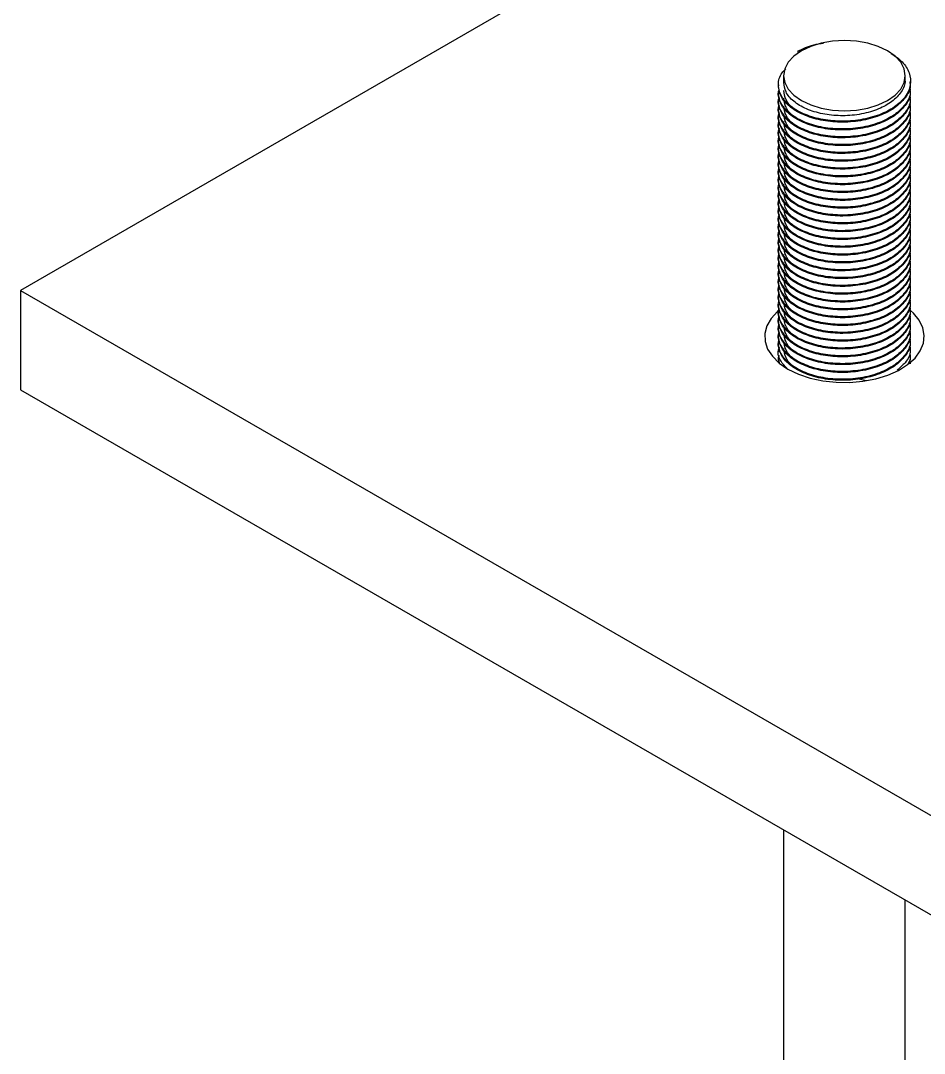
# Model space of a CAD drawing. Header units: millimetres. Extents: x 0 to 594, y 0 to 420.
# Drawn here: x 468.94 to 473.66, y 112.72 to 118.11 of the extents above; entities that cross this region are included whole.
import ezdxf

# ---------------------------------------------------------------- set-up
doc = ezdxf.new("R2010")
doc.units = ezdxf.units.MM

msp = doc.modelspace()

# ---------------------------------------------------------------- linework, layer by layer
at = {"color": 7, "linetype": 'Continuous', "lineweight": 25}
for p, q in [((473.65865, 119.42527), (468.9446, 116.70391)), ((473.01759, 117.95381), (472.99845, 117.9521)), ((472.99845, 117.9521), (472.99845, 117.947)), ((472.99845, 117.947), (473.00119, 117.94359)), ((472.92465, 117.82427), (472.92465, 117.7886)), ((473.55931, 117.809), (473.55931, 117.82427)), ((472.89758, 117.77586), (472.89758, 117.77076)), ((473.58638, 117.79115), (473.58638, 117.79625)), ((472.89758, 117.73504), (472.89758, 117.72993)), ((473.58638, 117.75032), (473.58638, 117.75543)), ((472.89758, 117.69421), (472.89758, 117.68911)), ((473.58638, 117.7095), (473.58638, 117.7146)), ((473.58638, 117.66867), (473.58638, 117.67377)), ((472.89758, 117.65338), (472.89758, 117.64828)), ((472.89758, 117.61256), (472.89758, 117.60745)), ((473.58638, 117.62784), (473.58638, 117.63295)), ((472.89758, 117.57173), (472.89758, 117.56663)), ((473.58638, 117.58702), (473.58638, 117.59212)), ((472.89758, 117.5309), (472.89758, 117.5258)), ((473.58638, 117.54619), (473.58638, 117.55129)), ((473.58638, 117.50536), (473.58638, 117.51046)), ((472.89758, 117.49007), (472.89758, 117.48497)), ((472.89758, 117.44925), (472.89758, 117.44414)), ((473.58638, 117.46453), (473.58638, 117.46964)), ((472.89758, 117.40842), (472.89758, 117.40332)), ((473.58638, 117.42371), (473.58638, 117.42881)), ((472.89758, 117.36759), (472.89758, 117.36249)), ((473.58638, 117.38288), (473.58638, 117.38798)), ((473.58638, 117.34205), (473.58638, 117.34716)), ((472.89758, 117.32677), (472.89758, 117.32166)), ((472.89758, 117.28594), (472.89758, 117.28084)), ((473.58638, 117.30123), (473.58638, 117.30633)), ((472.89758, 117.24511), (472.89758, 117.24001)), ((473.58638, 117.2604), (473.58638, 117.2655)), ((472.89758, 117.20429), (472.89758, 117.19918)), ((473.58638, 117.21957), (473.58638, 117.22468)), ((473.58638, 117.17874), (473.58638, 117.18385)), ((472.89758, 117.16346), (472.89758, 117.15836)), ((473.58638, 117.13792), (473.58638, 117.14302)), ((472.89758, 117.12263), (472.89758, 117.11753)), ((472.89758, 117.0818), (472.89758, 117.0767)), ((473.58638, 117.09709), (473.58638, 117.10219)), ((472.89758, 117.04098), (472.89758, 117.03587)), ((473.58638, 117.05626), (473.58638, 117.06137)), ((473.58638, 117.01544), (473.58638, 117.02054)), ((472.89758, 117.00015), (472.89758, 116.99505)), ((473.58638, 116.97461), (473.58638, 116.97971)), ((472.89758, 116.95932), (472.89758, 116.95422)), ((472.89758, 116.9185), (472.89758, 116.91339)), ((473.58638, 116.93378), (473.58638, 116.93889)), ((472.89758, 116.87767), (472.89758, 116.87257)), ((473.58638, 116.89296), (473.58638, 116.89806)), ((473.58638, 116.85213), (473.58638, 116.85723)), ((472.89758, 116.83684), (472.89758, 116.83174)), ((473.58638, 116.8113), (473.58638, 116.8164)), ((472.89758, 116.79602), (472.89758, 116.79091)), ((472.89758, 116.75519), (472.89758, 116.75008)), ((473.58638, 116.77047), (473.58638, 116.77558)), ((468.9446, 116.70391), (485.44376, 107.17915)), ((468.9446, 116.70391), (468.9446, 116.18568)), ((472.89758, 116.71436), (472.89758, 116.70926)), ((473.58638, 116.72965), (473.58638, 116.73475)), ((473.58638, 116.68882), (473.58638, 116.69392)), ((472.89758, 116.67353), (472.89758, 116.66843)), ((473.58638, 116.64799), (473.58638, 116.6531)), ((472.89758, 116.63271), (472.89758, 116.6276)), ((472.89758, 116.59188), (472.89758, 116.58678)), ((473.58638, 116.60717), (473.58638, 116.61227)), ((472.89758, 116.55105), (472.89758, 116.54595)), ((473.58638, 116.56634), (473.58638, 116.57144)), ((473.58638, 116.52551), (473.58638, 116.53062)), ((472.89758, 116.51023), (472.89758, 116.50512)), ((473.58638, 116.48469), (473.58638, 116.48979)), ((472.89758, 116.4694), (472.89758, 116.4643)), ((472.89758, 116.42857), (472.89758, 116.42347)), ((473.58638, 116.44386), (473.58638, 116.44896)), ((472.89758, 116.38774), (472.89758, 116.38264)), ((473.58638, 116.40303), (473.58638, 116.40813)), ((472.89758, 116.34692), (472.89758, 116.34181)), ((472.90249, 116.32508), (472.89855, 116.34186)), ((473.58638, 116.3622), (473.58638, 116.36731)), ((473.58638, 116.32138), (473.58638, 116.32648)), ((473.31664, 116.24168), (473.35631, 116.23415)), ((468.9446, 116.18568), (485.44376, 106.66092)), ((472.92465, 113.88805), (472.92465, 96.86639)), ((473.55931, 96.86639), (473.55931, 113.52166))]:
    msp.add_line(p, q, dxfattribs=at)
at = {"color": 7, "linetype": 'Continuous', "lineweight": 25, "flags": 128}
for points in [[(473.01759, 117.69474), (473.06568, 117.67196), (473.12054, 117.65503), (473.18007, 117.6446), (473.24198, 117.64108), (473.30389, 117.6446), (473.36342, 117.65503), (473.41828, 117.67196), (473.46637, 117.69474), (473.50583, 117.7225), (473.53516, 117.75417), (473.55321, 117.78854), (473.55931, 117.82427), (473.55321, 117.86001), (473.53516, 117.89438), (473.50583, 117.92605), (473.46637, 117.95381), (473.41828, 117.97659), (473.36342, 117.99352), (473.30389, 118.00395), (473.24198, 118.00747), (473.18007, 118.00395), (473.12054, 117.99352), (473.06568, 117.97659), (473.01759, 117.95381)], [(473.01759, 117.95381), (472.97813, 117.92605), (472.9488, 117.89438), (472.93074, 117.86001), (472.92465, 117.82427), (472.93074, 117.78854), (472.9488, 117.75417), (472.97813, 117.7225), (473.01759, 117.69474)], [(472.90062, 116.6013), (472.89189, 116.59381), (472.85874, 116.55778), (472.83662, 116.51903), (472.82616, 116.47868), (472.82766, 116.43789), (472.84108, 116.39784), (472.86603, 116.35967), (472.9018, 116.32448), (472.94735, 116.29329)], [(472.94735, 116.29329), (473.00138, 116.26699), (473.06233, 116.24634), (473.12845, 116.23194), (473.19784, 116.22419), (473.26849, 116.22332), (473.33839, 116.22936), (473.40551, 116.24214), (473.46792, 116.26127), (473.52384, 116.28622), (473.57164, 116.31627), (473.60997, 116.35055), (473.6377, 116.38807), (473.65405, 116.42776), (473.65855, 116.46848), (473.65106, 116.50905), (473.63181, 116.5483), (473.60134, 116.58511), (473.58705, 116.59819)]]:
    msp.add_lwpolyline(points, dxfattribs=at)
at = {"color": 7, "linetype": 'Continuous', "lineweight": 25}
for points, knots in [([(472.99845, 117.9521), (473.02472, 117.9651), (473.06472, 117.98489), (473.1159, 117.99217), (473.13346, 117.99466)], [0, 0, 0, 0, 0.6568608, 1, 1, 1, 1]), ([(473.4863, 117.93959), (473.50656, 117.92585), (473.54982, 117.89652), (473.58367, 117.83928), (473.59037, 117.77608), (473.56348, 117.71374), (473.50668, 117.65959), (473.42567, 117.61785), (473.32698, 117.59158), (473.22031, 117.58396), (473.1163, 117.5953), (473.02347, 117.62384), (472.95096, 117.66743), (472.90582, 117.7215), (472.89332, 117.78022), (472.90411, 117.82857), (472.92933, 117.85268), (472.93651, 117.85955)], [0, 0, 0, 0, 0.0604552, 0.1290775, 0.1988967, 0.2705206, 0.3405605, 0.4090287, 0.48031, 0.5514084, 0.6197027, 0.6900675, 0.7616593, 0.8310981, 0.9000389, 0.9715353, 1, 1, 1, 1]), ([(473.58295, 117.79104), (473.58392, 117.7846), (473.58809, 117.75682), (473.56205, 117.70862), (473.50705, 117.65449), (473.42557, 117.61275), (473.32701, 117.58647), (473.2203, 117.57885), (473.11632, 117.5902), (473.02337, 117.61873), (472.95134, 117.66235), (472.90547, 117.71512), (472.9008, 117.75272), (472.89855, 117.77081)], [0, 0, 0, 0, 0.0301054, 0.129836, 0.2273609, 0.3226975, 0.421951, 0.5209499, 0.6160442, 0.7140216, 0.8137076, 0.9103956, 1, 1, 1, 1]), ([(473.55616, 117.8089), (473.55705, 117.80295), (473.5609, 117.77729), (473.5369, 117.73275), (473.48622, 117.68272), (473.41114, 117.64411), (473.32033, 117.61974), (473.222, 117.61255), (473.1262, 117.62286), (473.04054, 117.649), (472.97418, 117.68902), (472.93192, 117.7375), (472.92761, 117.77205), (472.92553, 117.78867)], [0, 0, 0, 0, 0.03009064, 0.12982179, 0.22734678, 0.32268303, 0.42193699, 0.52093626, 0.61603018, 0.71400773, 0.81369421, 0.91038214, 1, 1, 1, 1]), ([(473.58295, 117.75529), (473.58392, 117.74886), (473.58809, 117.72109), (473.56205, 117.67289), (473.50705, 117.61877), (473.42557, 117.57702), (473.32701, 117.55075), (473.22031, 117.54313), (473.11626, 117.55447), (473.02361, 117.583), (472.95044, 117.62666), (472.90769, 117.68044), (472.8917, 117.72511), (472.90062, 117.749), (472.90249, 117.75402)], [0, 0, 0, 0, 0.0291409, 0.1257849, 0.2202915, 0.3126775, 0.4088593, 0.5047942, 0.5969454, 0.6918905, 0.7884913, 0.8821869, 0.9752105, 1, 1, 1, 1]), ([(473.58295, 117.75021), (473.58392, 117.74377), (473.58809, 117.716), (473.56205, 117.66779), (473.50705, 117.61366), (473.42557, 117.57192), (473.32701, 117.54565), (473.2203, 117.53802), (473.11632, 117.54937), (473.02337, 117.57791), (472.95134, 117.62152), (472.90547, 117.6743), (472.9008, 117.7119), (472.89855, 117.72998)], [0, 0, 0, 0, 0.0301054, 0.129836, 0.2273609, 0.3226975, 0.421951, 0.5209499, 0.6160442, 0.7140216, 0.8137076, 0.9103956, 1, 1, 1, 1]), ([(472.97613, 117.65186), (472.96084, 117.66708), (472.9309, 117.69687), (472.9273, 117.7311), (472.92553, 117.74784)], [0, 0, 0, 0, 0.5107678, 1, 1, 1, 1]), ([(473.58295, 117.71446), (473.58392, 117.70803), (473.58809, 117.68026), (473.56205, 117.63206), (473.50705, 117.57794), (473.42557, 117.5362), (473.32701, 117.50992), (473.22031, 117.5023), (473.11626, 117.51365), (473.02361, 117.54217), (472.95044, 117.58584), (472.90769, 117.63962), (472.8917, 117.68428), (472.90062, 117.70817), (472.90249, 117.7132)], [0, 0, 0, 0, 0.0291409, 0.1257849, 0.2202915, 0.3126775, 0.4088593, 0.5047942, 0.5969454, 0.6918905, 0.7884913, 0.8821869, 0.9752105, 1, 1, 1, 1]), ([(473.58295, 117.67364), (473.58392, 117.6672), (473.58809, 117.63944), (473.56205, 117.59124), (473.50705, 117.53711), (473.42557, 117.49537), (473.32701, 117.4691), (473.22031, 117.46147), (473.11626, 117.47282), (473.02361, 117.50135), (472.95044, 117.54501), (472.90769, 117.59879), (472.8917, 117.64345), (472.90062, 117.66734), (472.90249, 117.67237)], [0, 0, 0, 0, 0.0291409, 0.1257849, 0.2202915, 0.3126775, 0.4088593, 0.5047942, 0.5969454, 0.6918905, 0.7884913, 0.8821869, 0.9752105, 1, 1, 1, 1]), ([(473.58295, 117.70938), (473.58392, 117.70294), (473.58809, 117.67517), (473.56205, 117.62696), (473.50705, 117.57284), (473.42557, 117.53109), (473.32701, 117.50482), (473.2203, 117.4972), (473.11632, 117.50854), (473.02337, 117.53708), (472.95134, 117.5807), (472.90547, 117.63347), (472.9008, 117.67107), (472.89855, 117.68915)], [0, 0, 0, 0, 0.0301054, 0.129836, 0.2273609, 0.3226975, 0.421951, 0.5209499, 0.6160442, 0.7140216, 0.8137076, 0.9103956, 1, 1, 1, 1]), ([(473.58295, 117.66856), (473.58392, 117.66212), (473.58809, 117.63434), (473.56205, 117.58613), (473.50705, 117.53201), (473.42557, 117.49026), (473.32701, 117.46399), (473.2203, 117.45637), (473.11632, 117.46771), (473.02337, 117.49625), (472.95134, 117.53987), (472.90547, 117.59264), (472.9008, 117.63024), (472.89855, 117.64833)], [0, 0, 0, 0, 0.0301054, 0.129836, 0.2273609, 0.3226975, 0.421951, 0.5209499, 0.6160442, 0.7140216, 0.8137076, 0.9103956, 1, 1, 1, 1]), ([(472.97613, 117.61103), (472.96084, 117.62625), (472.9309, 117.65605), (472.9273, 117.69027), (472.92553, 117.70702)], [0, 0, 0, 0, 0.5107678, 1, 1, 1, 1]), ([(472.97613, 117.57021), (472.96084, 117.58543), (472.9309, 117.61522), (472.9273, 117.64945), (472.92553, 117.66619)], [0, 0, 0, 0, 0.5107678, 1, 1, 1, 1]), ([(473.58295, 117.63281), (473.58392, 117.62638), (473.58809, 117.59861), (473.56205, 117.55041), (473.50705, 117.49629), (473.42557, 117.45454), (473.32701, 117.42827), (473.22031, 117.42065), (473.11626, 117.43199), (473.02361, 117.46052), (472.95044, 117.50418), (472.90769, 117.55796), (472.8917, 117.60262), (472.90062, 117.62652), (472.90249, 117.63154)], [0, 0, 0, 0, 0.0291409, 0.1257849, 0.2202915, 0.3126775, 0.4088593, 0.5047942, 0.5969454, 0.6918905, 0.7884913, 0.8821869, 0.9752105, 1, 1, 1, 1]), ([(473.58295, 117.62773), (473.58392, 117.62129), (473.58809, 117.59351), (473.56205, 117.54531), (473.50705, 117.49118), (473.42557, 117.44944), (473.32701, 117.42317), (473.2203, 117.41554), (473.11632, 117.42689), (473.02337, 117.45543), (472.95134, 117.49904), (472.90547, 117.55182), (472.9008, 117.58941), (472.89855, 117.6075)], [0, 0, 0, 0, 0.0301054, 0.129836, 0.2273609, 0.3226975, 0.421951, 0.5209499, 0.6160442, 0.7140216, 0.8137076, 0.9103956, 1, 1, 1, 1]), ([(472.97613, 117.52938), (472.96084, 117.5446), (472.9309, 117.57439), (472.9273, 117.60862), (472.92553, 117.62536)], [0, 0, 0, 0, 0.5107678, 1, 1, 1, 1]), ([(473.58295, 117.59198), (473.58392, 117.58555), (473.58809, 117.55778), (473.56205, 117.50958), (473.50705, 117.45546), (473.42557, 117.41371), (473.32701, 117.38744), (473.22031, 117.37982), (473.11626, 117.39117), (473.02361, 117.41969), (472.95044, 117.46336), (472.90769, 117.51714), (472.8917, 117.5618), (472.90062, 117.58569), (472.90249, 117.59072)], [0, 0, 0, 0, 0.0291409, 0.1257849, 0.2202915, 0.3126775, 0.4088593, 0.5047942, 0.5969454, 0.6918905, 0.7884913, 0.8821869, 0.9752105, 1, 1, 1, 1]), ([(473.58295, 117.5869), (473.58392, 117.58046), (473.58809, 117.55269), (473.56205, 117.50448), (473.50705, 117.45036), (473.42557, 117.40861), (473.32701, 117.38234), (473.2203, 117.37472), (473.11632, 117.38606), (473.02337, 117.4146), (472.95134, 117.45822), (472.90547, 117.51099), (472.9008, 117.54859), (472.89855, 117.56667)], [0, 0, 0, 0, 0.0301054, 0.129836, 0.2273609, 0.3226975, 0.421951, 0.5209499, 0.6160442, 0.7140216, 0.8137076, 0.9103956, 1, 1, 1, 1]), ([(472.97613, 117.48855), (472.96084, 117.50377), (472.9309, 117.53357), (472.9273, 117.56779), (472.92553, 117.58454)], [0, 0, 0, 0, 0.5107678, 1, 1, 1, 1]), ([(473.58295, 117.55116), (473.58392, 117.54472), (473.58809, 117.51696), (473.56205, 117.46876), (473.50705, 117.41463), (473.42557, 117.37289), (473.32701, 117.34662), (473.22031, 117.33899), (473.11626, 117.35034), (473.02361, 117.37886), (472.95044, 117.42253), (472.90769, 117.47631), (472.8917, 117.52097), (472.90062, 117.54486), (472.90249, 117.54989)], [0, 0, 0, 0, 0.0291409, 0.1257849, 0.2202915, 0.3126775, 0.4088593, 0.5047942, 0.5969454, 0.6918905, 0.7884913, 0.8821869, 0.9752105, 1, 1, 1, 1]), ([(473.58295, 117.51033), (473.58392, 117.5039), (473.58809, 117.47613), (473.56205, 117.42793), (473.50705, 117.37381), (473.42557, 117.33206), (473.32701, 117.30579), (473.22031, 117.29816), (473.11626, 117.30951), (473.02361, 117.33804), (472.95044, 117.3817), (472.90769, 117.43548), (472.8917, 117.48014), (472.90062, 117.50403), (472.90249, 117.50906)], [0, 0, 0, 0, 0.0291409, 0.1257849, 0.2202915, 0.3126775, 0.4088593, 0.5047942, 0.5969454, 0.6918905, 0.7884913, 0.8821869, 0.9752105, 1, 1, 1, 1]), ([(473.58295, 117.54607), (473.58392, 117.53963), (473.58809, 117.51186), (473.56205, 117.46365), (473.50705, 117.40953), (473.42557, 117.36778), (473.32701, 117.34151), (473.2203, 117.33389), (473.11632, 117.34523), (473.02337, 117.37377), (472.95134, 117.41739), (472.90547, 117.47016), (472.9008, 117.50776), (472.89855, 117.52584)], [0, 0, 0, 0, 0.0301054, 0.129836, 0.2273609, 0.3226975, 0.421951, 0.5209499, 0.6160442, 0.7140216, 0.8137076, 0.9103956, 1, 1, 1, 1]), ([(473.58295, 117.50525), (473.58392, 117.49881), (473.58809, 117.47103), (473.56205, 117.42283), (473.50705, 117.3687), (473.42557, 117.32696), (473.32701, 117.30069), (473.2203, 117.29306), (473.11632, 117.30441), (473.02337, 117.33294), (472.95134, 117.37656), (472.90547, 117.42933), (472.9008, 117.46693), (472.89855, 117.48502)], [0, 0, 0, 0, 0.0301054, 0.129836, 0.2273609, 0.3226975, 0.421951, 0.5209499, 0.6160442, 0.7140216, 0.8137076, 0.9103956, 1, 1, 1, 1]), ([(472.97613, 117.44773), (472.96084, 117.46294), (472.9309, 117.49274), (472.9273, 117.52696), (472.92553, 117.54371)], [0, 0, 0, 0, 0.5107678, 1, 1, 1, 1]), ([(472.97613, 117.4069), (472.96084, 117.42212), (472.9309, 117.45191), (472.9273, 117.48614), (472.92553, 117.50288)], [0, 0, 0, 0, 0.5107678, 1, 1, 1, 1]), ([(473.58295, 117.4695), (473.58392, 117.46307), (473.58809, 117.4353), (473.56205, 117.3871), (473.50705, 117.33298), (473.42557, 117.29123), (473.32701, 117.26496), (473.22031, 117.25734), (473.11626, 117.26868), (473.02361, 117.29721), (472.95044, 117.34088), (472.90769, 117.39465), (472.8917, 117.43932), (472.90062, 117.46321), (472.90249, 117.46823)], [0, 0, 0, 0, 0.0291409, 0.1257849, 0.2202915, 0.3126775, 0.4088593, 0.5047942, 0.5969454, 0.6918905, 0.7884913, 0.8821869, 0.9752105, 1, 1, 1, 1]), ([(473.58295, 117.46442), (473.58392, 117.45798), (473.58809, 117.43021), (473.56205, 117.382), (473.50705, 117.32788), (473.42557, 117.28613), (473.32701, 117.25986), (473.2203, 117.25223), (473.11632, 117.26358), (473.02337, 117.29212), (472.95134, 117.33573), (472.90547, 117.38851), (472.9008, 117.42611), (472.89855, 117.44419)], [0, 0, 0, 0, 0.0301054, 0.129836, 0.2273609, 0.3226975, 0.421951, 0.5209499, 0.6160442, 0.7140216, 0.8137076, 0.9103956, 1, 1, 1, 1]), ([(472.97613, 117.36607), (472.96084, 117.38129), (472.9309, 117.41108), (472.9273, 117.44531), (472.92553, 117.46205)], [0, 0, 0, 0, 0.5107678, 1, 1, 1, 1]), ([(473.58295, 117.42867), (473.58392, 117.42224), (473.58809, 117.39447), (473.56205, 117.34628), (473.50705, 117.29215), (473.42557, 117.25041), (473.32701, 117.22413), (473.22031, 117.21651), (473.11626, 117.22786), (473.02361, 117.25638), (472.95044, 117.30005), (472.90769, 117.35383), (472.8917, 117.39849), (472.90062, 117.42238), (472.90249, 117.42741)], [0, 0, 0, 0, 0.0291409, 0.1257849, 0.2202915, 0.3126775, 0.4088593, 0.5047942, 0.5969454, 0.6918905, 0.7884913, 0.8821869, 0.9752105, 1, 1, 1, 1]), ([(473.58295, 117.42359), (473.58392, 117.41715), (473.58809, 117.38938), (473.56205, 117.34117), (473.50705, 117.28705), (473.42557, 117.2453), (473.32701, 117.21903), (473.2203, 117.21141), (473.11632, 117.22275), (473.02337, 117.25129), (472.95134, 117.29491), (472.90547, 117.34768), (472.9008, 117.38528), (472.89855, 117.40336)], [0, 0, 0, 0, 0.0301054, 0.129836, 0.2273609, 0.3226975, 0.421951, 0.5209499, 0.6160442, 0.7140216, 0.8137076, 0.9103956, 1, 1, 1, 1]), ([(472.97613, 117.32525), (472.96084, 117.34046), (472.9309, 117.37026), (472.9273, 117.40448), (472.92553, 117.42123)], [0, 0, 0, 0, 0.5107678, 1, 1, 1, 1]), ([(473.58295, 117.38785), (473.58392, 117.38141), (473.58809, 117.35365), (473.56205, 117.30545), (473.50705, 117.25132), (473.42557, 117.20958), (473.32701, 117.18331), (473.22031, 117.17568), (473.11626, 117.18703), (473.02361, 117.21556), (472.95044, 117.25922), (472.90769, 117.313), (472.8917, 117.35766), (472.90062, 117.38155), (472.90249, 117.38658)], [0, 0, 0, 0, 0.0291409, 0.1257849, 0.2202915, 0.3126775, 0.4088593, 0.5047942, 0.5969454, 0.6918905, 0.7884913, 0.8821869, 0.9752105, 1, 1, 1, 1]), ([(473.58295, 117.34702), (473.58392, 117.34059), (473.58809, 117.31282), (473.56205, 117.26462), (473.50705, 117.2105), (473.42557, 117.16875), (473.32701, 117.14248), (473.22031, 117.13486), (473.11626, 117.1462), (473.02361, 117.17473), (472.95044, 117.21839), (472.90769, 117.27217), (472.8917, 117.31684), (472.90062, 117.34073), (472.90249, 117.34575)], [0, 0, 0, 0, 0.0291409, 0.1257849, 0.2202915, 0.3126775, 0.4088593, 0.5047942, 0.5969454, 0.6918905, 0.7884913, 0.8821869, 0.9752105, 1, 1, 1, 1]), ([(473.58295, 117.38277), (473.58392, 117.37633), (473.58809, 117.34855), (473.56205, 117.30034), (473.50705, 117.24622), (473.42557, 117.20448), (473.32701, 117.1782), (473.2203, 117.17058), (473.11632, 117.18192), (473.02337, 117.21046), (472.95134, 117.25408), (472.90547, 117.30685), (472.9008, 117.34445), (472.89855, 117.36254)], [0, 0, 0, 0, 0.0301054, 0.129836, 0.2273609, 0.3226975, 0.421951, 0.5209499, 0.6160442, 0.7140216, 0.8137076, 0.9103956, 1, 1, 1, 1]), ([(473.58295, 117.34194), (473.58392, 117.3355), (473.58809, 117.30772), (473.56205, 117.25952), (473.50705, 117.20539), (473.42557, 117.16365), (473.32701, 117.13738), (473.2203, 117.12975), (473.11632, 117.1411), (473.02337, 117.16964), (472.95134, 117.21325), (472.90547, 117.26603), (472.9008, 117.30362), (472.89855, 117.32171)], [0, 0, 0, 0, 0.0301054, 0.129836, 0.2273609, 0.3226975, 0.421951, 0.5209499, 0.6160442, 0.7140216, 0.8137076, 0.9103956, 1, 1, 1, 1]), ([(472.97613, 117.28442), (472.96084, 117.29964), (472.9309, 117.32943), (472.9273, 117.36366), (472.92553, 117.3804)], [0, 0, 0, 0, 0.5107678, 1, 1, 1, 1]), ([(472.97613, 117.24359), (472.96084, 117.25881), (472.9309, 117.2886), (472.9273, 117.32283), (472.92553, 117.33957)], [0, 0, 0, 0, 0.5107678, 1, 1, 1, 1]), ([(473.58295, 117.30619), (473.58392, 117.29976), (473.58809, 117.27199), (473.56205, 117.22379), (473.50705, 117.16967), (473.42557, 117.12792), (473.32701, 117.10165), (473.22031, 117.09403), (473.11626, 117.10538), (473.02361, 117.1339), (472.95044, 117.17757), (472.90769, 117.23135), (472.8917, 117.27601), (472.90062, 117.2999), (472.90249, 117.30493)], [0, 0, 0, 0, 0.0291409, 0.1257849, 0.2202915, 0.3126775, 0.4088593, 0.5047942, 0.5969454, 0.6918905, 0.7884913, 0.8821869, 0.9752105, 1, 1, 1, 1]), ([(473.58295, 117.30111), (473.58392, 117.29467), (473.58809, 117.2669), (473.56205, 117.21869), (473.50705, 117.16457), (473.42557, 117.12282), (473.32701, 117.09655), (473.2203, 117.08893), (473.11632, 117.10027), (473.02337, 117.12881), (472.95134, 117.17243), (472.90547, 117.2252), (472.9008, 117.2628), (472.89855, 117.28088)], [0, 0, 0, 0, 0.0301054, 0.129836, 0.2273609, 0.3226975, 0.421951, 0.5209499, 0.6160442, 0.7140216, 0.8137076, 0.9103956, 1, 1, 1, 1]), ([(472.97613, 117.20276), (472.96084, 117.21798), (472.9309, 117.24778), (472.9273, 117.282), (472.92553, 117.29875)], [0, 0, 0, 0, 0.5107678, 1, 1, 1, 1]), ([(473.58295, 117.26537), (473.58392, 117.25893), (473.58809, 117.23117), (473.56205, 117.18297), (473.50705, 117.12884), (473.42557, 117.0871), (473.32701, 117.06083), (473.22031, 117.0532), (473.11626, 117.06455), (473.02361, 117.09308), (472.95044, 117.13674), (472.90769, 117.19052), (472.8917, 117.23518), (472.90062, 117.25907), (472.90249, 117.2641)], [0, 0, 0, 0, 0.0291409, 0.1257849, 0.2202915, 0.3126775, 0.4088593, 0.5047942, 0.5969454, 0.6918905, 0.7884913, 0.8821869, 0.9752105, 1, 1, 1, 1]), ([(473.58295, 117.26028), (473.58392, 117.25384), (473.58809, 117.22607), (473.56205, 117.17786), (473.50705, 117.12374), (473.42557, 117.08199), (473.32701, 117.05572), (473.2203, 117.0481), (473.11632, 117.05944), (473.02337, 117.08798), (472.95134, 117.1316), (472.90547, 117.18437), (472.9008, 117.22197), (472.89855, 117.24006)], [0, 0, 0, 0, 0.0301054, 0.129836, 0.2273609, 0.3226975, 0.421951, 0.5209499, 0.6160442, 0.7140216, 0.8137076, 0.9103956, 1, 1, 1, 1]), ([(472.97613, 117.16194), (472.96084, 117.17716), (472.9309, 117.20695), (472.9273, 117.24118), (472.92553, 117.25792)], [0, 0, 0, 0, 0.5107678, 1, 1, 1, 1]), ([(473.58295, 117.22454), (473.58392, 117.21811), (473.58809, 117.19034), (473.56205, 117.14214), (473.50705, 117.08802), (473.42557, 117.04627), (473.32701, 117.02), (473.22031, 117.01238), (473.11626, 117.02372), (473.02361, 117.05225), (472.95044, 117.09591), (472.90769, 117.14969), (472.8917, 117.19435), (472.90062, 117.21825), (472.90249, 117.22327)], [0, 0, 0, 0, 0.0291409, 0.1257849, 0.2202915, 0.3126775, 0.4088593, 0.5047942, 0.5969454, 0.6918905, 0.7884913, 0.8821869, 0.9752105, 1, 1, 1, 1]), ([(473.58295, 117.18371), (473.58392, 117.17728), (473.58809, 117.14951), (473.56205, 117.10131), (473.50705, 117.04719), (473.42557, 117.00544), (473.32701, 116.97917), (473.22031, 116.97155), (473.11626, 116.9829), (473.02361, 117.01142), (472.95044, 117.05509), (472.90769, 117.10887), (472.8917, 117.15353), (472.90062, 117.17742), (472.90249, 117.18245)], [0, 0, 0, 0, 0.0291409, 0.1257849, 0.2202915, 0.3126775, 0.4088593, 0.5047942, 0.5969454, 0.6918905, 0.7884913, 0.8821869, 0.9752105, 1, 1, 1, 1]), ([(473.58295, 117.21946), (473.58392, 117.21302), (473.58809, 117.18524), (473.56205, 117.13704), (473.50705, 117.08291), (473.42557, 117.04117), (473.32701, 117.0149), (473.2203, 117.00727), (473.11632, 117.01862), (473.02337, 117.04716), (472.95134, 117.09077), (472.90547, 117.14355), (472.9008, 117.18114), (472.89855, 117.19923)], [0, 0, 0, 0, 0.0301054, 0.129836, 0.2273609, 0.3226975, 0.421951, 0.5209499, 0.6160442, 0.7140216, 0.8137076, 0.9103956, 1, 1, 1, 1]), ([(473.58295, 117.17863), (473.58392, 117.17219), (473.58809, 117.14442), (473.56205, 117.09621), (473.50705, 117.04209), (473.42557, 117.00034), (473.32701, 116.97407), (473.2203, 116.96645), (473.11632, 116.97779), (473.02337, 117.00633), (472.95134, 117.04995), (472.90547, 117.10272), (472.9008, 117.14032), (472.89855, 117.1584)], [0, 0, 0, 0, 0.0301054, 0.129836, 0.2273609, 0.3226975, 0.421951, 0.5209499, 0.6160442, 0.7140216, 0.8137076, 0.9103956, 1, 1, 1, 1]), ([(472.97613, 117.12111), (472.96084, 117.13633), (472.9309, 117.16612), (472.9273, 117.20035), (472.92553, 117.21709)], [0, 0, 0, 0, 0.5107678, 1, 1, 1, 1]), ([(473.58295, 117.14289), (473.58392, 117.13645), (473.58809, 117.10869), (473.56205, 117.06049), (473.50705, 117.00636), (473.42557, 116.96462), (473.32701, 116.93835), (473.22031, 116.93072), (473.11626, 116.94207), (473.02361, 116.97059), (472.95044, 117.01426), (472.90769, 117.06804), (472.8917, 117.1127), (472.90062, 117.13659), (472.90249, 117.14162)], [0, 0, 0, 0, 0.0291409, 0.1257849, 0.2202915, 0.3126775, 0.4088593, 0.5047942, 0.5969454, 0.6918905, 0.7884913, 0.8821869, 0.9752105, 1, 1, 1, 1]), ([(473.58295, 117.1378), (473.58392, 117.13136), (473.58809, 117.10359), (473.56205, 117.05538), (473.50705, 117.00126), (473.42557, 116.95951), (473.32701, 116.93324), (473.2203, 116.92562), (473.11632, 116.93696), (473.02337, 116.9655), (472.95134, 117.00912), (472.90547, 117.06189), (472.9008, 117.09949), (472.89855, 117.11757)], [0, 0, 0, 0, 0.0301054, 0.129836, 0.2273609, 0.3226975, 0.421951, 0.5209499, 0.6160442, 0.7140216, 0.8137076, 0.9103956, 1, 1, 1, 1]), ([(472.97613, 117.08028), (472.96084, 117.0955), (472.9309, 117.1253), (472.9273, 117.15952), (472.92553, 117.17627)], [0, 0, 0, 0, 0.5107678, 1, 1, 1, 1]), ([(472.97613, 117.03946), (472.96084, 117.05467), (472.9309, 117.08447), (472.9273, 117.11869), (472.92553, 117.13544)], [0, 0, 0, 0, 0.5107678, 1, 1, 1, 1]), ([(473.58295, 117.10206), (473.58392, 117.09563), (473.58809, 117.06786), (473.56205, 117.01966), (473.50705, 116.96554), (473.42557, 116.92379), (473.32701, 116.89752), (473.22031, 116.88989), (473.11626, 116.90124), (473.02361, 116.92977), (472.95044, 116.97343), (472.90769, 117.02721), (472.8917, 117.07187), (472.90062, 117.09576), (472.90249, 117.10079)], [0, 0, 0, 0, 0.0291409, 0.1257849, 0.2202915, 0.3126775, 0.4088593, 0.5047942, 0.5969454, 0.6918905, 0.7884913, 0.8821869, 0.9752105, 1, 1, 1, 1]), ([(473.58295, 117.09698), (473.58392, 117.09054), (473.58809, 117.06276), (473.56205, 117.01456), (473.50705, 116.96043), (473.42557, 116.91869), (473.32701, 116.89241), (473.2203, 116.88479), (473.11632, 116.89614), (473.02337, 116.92467), (472.95134, 116.96829), (472.90547, 117.02106), (472.9008, 117.05866), (472.89855, 117.07675)], [0, 0, 0, 0, 0.0301054, 0.129836, 0.2273609, 0.3226975, 0.421951, 0.5209499, 0.6160442, 0.7140216, 0.8137076, 0.9103956, 1, 1, 1, 1]), ([(472.97613, 116.99863), (472.96084, 117.01385), (472.9309, 117.04364), (472.9273, 117.07787), (472.92553, 117.09461)], [0, 0, 0, 0, 0.5107678, 1, 1, 1, 1]), ([(473.58295, 117.06123), (473.58392, 117.0548), (473.58809, 117.02703), (473.56205, 116.97883), (473.50705, 116.92471), (473.42557, 116.88296), (473.32701, 116.85669), (473.22031, 116.84907), (473.11626, 116.86041), (473.02361, 116.88894), (472.95044, 116.93261), (472.90769, 116.98638), (472.8917, 117.03105), (472.90062, 117.05494), (472.90249, 117.05996)], [0, 0, 0, 0, 0.0291409, 0.1257849, 0.2202915, 0.3126775, 0.4088593, 0.5047942, 0.5969454, 0.6918905, 0.7884913, 0.8821869, 0.9752105, 1, 1, 1, 1]), ([(473.58295, 117.0204), (473.58392, 117.01397), (473.58809, 116.9862), (473.56205, 116.938), (473.50705, 116.88388), (473.42557, 116.84214), (473.32701, 116.81586), (473.22031, 116.80824), (473.11626, 116.81959), (473.02361, 116.84811), (472.95044, 116.89178), (472.90769, 116.94556), (472.8917, 116.99022), (472.90062, 117.01411), (472.90249, 117.01914)], [0, 0, 0, 0, 0.0291409, 0.1257849, 0.2202915, 0.3126775, 0.4088593, 0.5047942, 0.5969454, 0.6918905, 0.7884913, 0.8821869, 0.9752105, 1, 1, 1, 1]), ([(473.58295, 117.05615), (473.58392, 117.04971), (473.58809, 117.02194), (473.56205, 116.97373), (473.50705, 116.9196), (473.42557, 116.87786), (473.32701, 116.85159), (473.2203, 116.84396), (473.11632, 116.85531), (473.02337, 116.88385), (472.95134, 116.92746), (472.90547, 116.98024), (472.9008, 117.01784), (472.89855, 117.03592)], [0, 0, 0, 0, 0.0301054, 0.129836, 0.2273609, 0.3226975, 0.421951, 0.5209499, 0.6160442, 0.7140216, 0.8137076, 0.9103956, 1, 1, 1, 1]), ([(472.97613, 116.9578), (472.96084, 116.97302), (472.9309, 117.00281), (472.9273, 117.03704), (472.92553, 117.05378)], [0, 0, 0, 0, 0.5107678, 1, 1, 1, 1]), ([(473.58295, 116.97958), (473.58392, 116.97314), (473.58809, 116.94538), (473.56205, 116.89718), (473.50705, 116.84305), (473.42557, 116.80131), (473.32701, 116.77504), (473.22031, 116.76741), (473.11626, 116.77876), (473.02361, 116.80729), (472.95044, 116.85095), (472.90769, 116.90473), (472.8917, 116.94939), (472.90062, 116.97328), (472.90249, 116.97831)], [0, 0, 0, 0, 0.0291409, 0.1257849, 0.2202915, 0.3126775, 0.4088593, 0.5047942, 0.5969454, 0.6918905, 0.7884913, 0.8821869, 0.9752105, 1, 1, 1, 1]), ([(473.58295, 117.01532), (473.58392, 117.00888), (473.58809, 116.98111), (473.56205, 116.9329), (473.50705, 116.87878), (473.42557, 116.83703), (473.32701, 116.81076), (473.2203, 116.80314), (473.11632, 116.81448), (473.02337, 116.84302), (472.95134, 116.88664), (472.90547, 116.93941), (472.9008, 116.97701), (472.89855, 116.99509)], [0, 0, 0, 0, 0.0301054, 0.129836, 0.2273609, 0.3226975, 0.421951, 0.5209499, 0.6160442, 0.7140216, 0.8137076, 0.9103956, 1, 1, 1, 1]), ([(473.58295, 116.9745), (473.58392, 116.96806), (473.58809, 116.94028), (473.56205, 116.89207), (473.50705, 116.83795), (473.42557, 116.79621), (473.32701, 116.76993), (473.2203, 116.76231), (473.11632, 116.77365), (473.02337, 116.80219), (472.95134, 116.84581), (472.90547, 116.89858), (472.9008, 116.93618), (472.89855, 116.95427)], [0, 0, 0, 0, 0.0301054, 0.129836, 0.2273609, 0.3226975, 0.421951, 0.5209499, 0.6160442, 0.7140216, 0.8137076, 0.9103956, 1, 1, 1, 1]), ([(472.97613, 116.91697), (472.96084, 116.93219), (472.9309, 116.96199), (472.9273, 116.99621), (472.92553, 117.01296)], [0, 0, 0, 0, 0.51076779, 1, 1, 1, 1]), ([(472.97613, 116.87615), (472.96084, 116.89137), (472.9309, 116.92116), (472.9273, 116.95539), (472.92553, 116.97213)], [0, 0, 0, 0, 0.5107678, 1, 1, 1, 1]), ([(473.58295, 116.93875), (473.58392, 116.93232), (473.58809, 116.90455), (473.56205, 116.85635), (473.50705, 116.80223), (473.42557, 116.76048), (473.32701, 116.73421), (473.22031, 116.72659), (473.11626, 116.73793), (473.02361, 116.76646), (472.95044, 116.81012), (472.90769, 116.8639), (472.8917, 116.90857), (472.90062, 116.93246), (472.90249, 116.93748)], [0, 0, 0, 0, 0.0291409, 0.1257849, 0.2202915, 0.3126775, 0.4088593, 0.5047942, 0.5969454, 0.6918905, 0.7884913, 0.8821869, 0.9752105, 1, 1, 1, 1]), ([(473.58295, 116.93367), (473.58392, 116.92723), (473.58809, 116.89945), (473.56205, 116.85125), (473.50705, 116.79712), (473.42557, 116.75538), (473.32701, 116.72911), (473.2203, 116.72148), (473.11632, 116.73283), (473.02337, 116.76137), (472.95134, 116.80498), (472.90547, 116.85776), (472.9008, 116.89535), (472.89855, 116.91344)], [0, 0, 0, 0, 0.0301054, 0.129836, 0.2273609, 0.3226975, 0.421951, 0.5209499, 0.6160442, 0.7140216, 0.8137076, 0.9103956, 1, 1, 1, 1]), ([(472.97613, 116.83532), (472.96084, 116.85054), (472.9309, 116.88033), (472.9273, 116.91456), (472.92553, 116.9313)], [0, 0, 0, 0, 0.5107678, 1, 1, 1, 1]), ([(473.58295, 116.89792), (473.58392, 116.89149), (473.58809, 116.86372), (473.56205, 116.81552), (473.50705, 116.7614), (473.42557, 116.71965), (473.32701, 116.69338), (473.22031, 116.68576), (473.11626, 116.69711), (473.02361, 116.72563), (472.95044, 116.7693), (472.90769, 116.82308), (472.8917, 116.86774), (472.90062, 116.89163), (472.90249, 116.89666)], [0, 0, 0, 0, 0.0291409, 0.1257849, 0.2202915, 0.3126775, 0.4088593, 0.5047942, 0.5969454, 0.6918905, 0.7884913, 0.8821869, 0.9752105, 1, 1, 1, 1]), ([(473.58295, 116.8571), (473.58392, 116.85066), (473.58809, 116.8229), (473.56205, 116.7747), (473.50705, 116.72057), (473.42557, 116.67883), (473.32701, 116.65256), (473.22031, 116.64493), (473.11626, 116.65628), (473.02361, 116.68481), (472.95044, 116.72847), (472.90769, 116.78225), (472.8917, 116.82691), (472.90062, 116.8508), (472.90249, 116.85583)], [0, 0, 0, 0, 0.0291409, 0.1257849, 0.2202915, 0.3126775, 0.4088593, 0.5047942, 0.5969454, 0.6918905, 0.7884913, 0.8821869, 0.9752105, 1, 1, 1, 1]), ([(473.58295, 116.89284), (473.58392, 116.8864), (473.58809, 116.85863), (473.56205, 116.81042), (473.50705, 116.7563), (473.42557, 116.71455), (473.32701, 116.68828), (473.2203, 116.68066), (473.11632, 116.692), (473.02337, 116.72054), (472.95134, 116.76416), (472.90547, 116.81693), (472.9008, 116.85453), (472.89855, 116.87261)], [0, 0, 0, 0, 0.0301054, 0.129836, 0.2273609, 0.3226975, 0.421951, 0.5209499, 0.6160442, 0.7140216, 0.8137076, 0.9103956, 1, 1, 1, 1]), ([(472.97613, 116.79449), (472.96084, 116.80971), (472.9309, 116.83951), (472.9273, 116.87373), (472.92553, 116.89048)], [0, 0, 0, 0, 0.5107678, 1, 1, 1, 1]), ([(473.58295, 116.81627), (473.58392, 116.80984), (473.58809, 116.78207), (473.56205, 116.73387), (473.50705, 116.67975), (473.42557, 116.638), (473.32701, 116.61173), (473.22031, 116.6041), (473.11626, 116.61545), (473.02361, 116.64398), (472.95044, 116.68764), (472.90769, 116.74142), (472.8917, 116.78608), (472.90062, 116.80997), (472.90249, 116.815)], [0, 0, 0, 0, 0.0291409, 0.1257849, 0.2202915, 0.3126775, 0.4088593, 0.5047942, 0.5969454, 0.6918905, 0.7884913, 0.8821869, 0.9752105, 1, 1, 1, 1]), ([(473.58295, 116.85201), (473.58392, 116.84557), (473.58809, 116.8178), (473.56205, 116.76959), (473.50705, 116.71547), (473.42557, 116.67372), (473.32701, 116.64745), (473.2203, 116.63983), (473.11632, 116.65117), (473.02337, 116.67971), (472.95134, 116.72333), (472.90547, 116.7761), (472.9008, 116.8137), (472.89855, 116.83178)], [0, 0, 0, 0, 0.0301054, 0.129836, 0.2273609, 0.3226975, 0.421951, 0.5209499, 0.6160442, 0.7140216, 0.8137076, 0.9103956, 1, 1, 1, 1]), ([(473.58295, 116.81119), (473.58392, 116.80475), (473.58809, 116.77697), (473.56205, 116.72877), (473.50705, 116.67464), (473.42557, 116.6329), (473.32701, 116.60663), (473.2203, 116.599), (473.11632, 116.61035), (473.02337, 116.63888), (472.95134, 116.6825), (472.90547, 116.73527), (472.9008, 116.77287), (472.89855, 116.79096)], [0, 0, 0, 0, 0.0301054, 0.129836, 0.2273609, 0.3226975, 0.421951, 0.5209499, 0.6160442, 0.7140216, 0.8137076, 0.9103956, 1, 1, 1, 1]), ([(472.97613, 116.75367), (472.96084, 116.76888), (472.9309, 116.79868), (472.9273, 116.8329), (472.92553, 116.84965)], [0, 0, 0, 0, 0.5107678, 1, 1, 1, 1]), ([(472.97613, 116.71284), (472.96084, 116.72806), (472.9309, 116.75785), (472.9273, 116.79208), (472.92553, 116.80882)], [0, 0, 0, 0, 0.5107678, 1, 1, 1, 1]), ([(473.58295, 116.77544), (473.58392, 116.76901), (473.58809, 116.74124), (473.56205, 116.69304), (473.50705, 116.63892), (473.42557, 116.59717), (473.32701, 116.5709), (473.22031, 116.56328), (473.11626, 116.57462), (473.02361, 116.60315), (472.95044, 116.64682), (472.90769, 116.70059), (472.8917, 116.74526), (472.90062, 116.76915), (472.90249, 116.77417)], [0, 0, 0, 0, 0.0291409, 0.1257849, 0.2202915, 0.3126775, 0.4088593, 0.5047942, 0.5969454, 0.6918905, 0.7884913, 0.8821869, 0.9752105, 1, 1, 1, 1]), ([(473.58295, 116.77036), (473.58392, 116.76392), (473.58809, 116.73615), (473.56205, 116.68794), (473.50705, 116.63382), (473.42557, 116.59207), (473.32701, 116.5658), (473.2203, 116.55818), (473.11632, 116.56952), (473.02337, 116.59806), (472.95134, 116.64167), (472.90547, 116.69445), (472.9008, 116.73205), (472.89855, 116.75013)], [0, 0, 0, 0, 0.0301054, 0.129836, 0.2273609, 0.3226975, 0.421951, 0.5209499, 0.6160442, 0.7140216, 0.8137076, 0.9103956, 1, 1, 1, 1]), ([(472.97613, 116.67201), (472.96084, 116.68723), (472.9309, 116.71702), (472.9273, 116.75125), (472.92553, 116.768)], [0, 0, 0, 0, 0.5107678, 1, 1, 1, 1]), ([(473.58295, 116.73461), (473.58392, 116.72818), (473.58809, 116.70042), (473.56205, 116.65222), (473.50705, 116.59809), (473.42557, 116.55635), (473.32701, 116.53008), (473.22031, 116.52245), (473.11626, 116.5338), (473.02361, 116.56232), (472.95044, 116.60599), (472.90769, 116.65977), (472.8917, 116.70443), (472.90062, 116.72832), (472.90249, 116.73335)], [0, 0, 0, 0, 0.0291409, 0.1257849, 0.2202915, 0.3126775, 0.4088593, 0.5047942, 0.5969454, 0.6918905, 0.7884913, 0.8821869, 0.9752105, 1, 1, 1, 1]), ([(473.58295, 116.69379), (473.58392, 116.68735), (473.58809, 116.65959), (473.56205, 116.61139), (473.50705, 116.55726), (473.42557, 116.51552), (473.32701, 116.48925), (473.22031, 116.48162), (473.11626, 116.49297), (473.02361, 116.5215), (472.95044, 116.56516), (472.90769, 116.61894), (472.8917, 116.6636), (472.90062, 116.68749), (472.90249, 116.69252)], [0, 0, 0, 0, 0.0291409, 0.1257849, 0.2202915, 0.3126775, 0.4088593, 0.5047942, 0.5969454, 0.6918905, 0.7884913, 0.8821869, 0.9752105, 1, 1, 1, 1]), ([(473.58295, 116.72953), (473.58392, 116.72309), (473.58809, 116.69532), (473.56205, 116.64711), (473.50705, 116.59299), (473.42557, 116.55124), (473.32701, 116.52497), (473.2203, 116.51735), (473.11632, 116.52869), (473.02337, 116.55723), (472.95134, 116.60085), (472.90547, 116.65362), (472.9008, 116.69122), (472.89855, 116.7093)], [0, 0, 0, 0, 0.0301054, 0.129836, 0.2273609, 0.3226975, 0.421951, 0.5209499, 0.6160442, 0.7140216, 0.8137076, 0.9103956, 1, 1, 1, 1]), ([(472.97613, 116.63119), (472.96084, 116.6464), (472.9309, 116.6762), (472.9273, 116.71042), (472.92553, 116.72717)], [0, 0, 0, 0, 0.5107678, 1, 1, 1, 1]), ([(473.58295, 116.65296), (473.58392, 116.64653), (473.58809, 116.61876), (473.56205, 116.57056), (473.50705, 116.51644), (473.42557, 116.47469), (473.32701, 116.44842), (473.22031, 116.4408), (473.11626, 116.45214), (473.02361, 116.48067), (472.95044, 116.52433), (472.90769, 116.57811), (472.8917, 116.62278), (472.90062, 116.64667), (472.90249, 116.65169)], [0, 0, 0, 0, 0.0291409, 0.1257849, 0.2202915, 0.3126775, 0.4088593, 0.5047942, 0.5969454, 0.6918905, 0.7884913, 0.8821869, 0.9752105, 1, 1, 1, 1]), ([(473.58295, 116.68871), (473.58392, 116.68227), (473.58809, 116.65449), (473.56205, 116.60629), (473.50705, 116.55216), (473.42557, 116.51042), (473.32701, 116.48414), (473.2203, 116.47652), (473.11632, 116.48786), (473.02337, 116.5164), (472.95134, 116.56002), (472.90547, 116.61279), (472.9008, 116.65039), (472.89855, 116.66848)], [0, 0, 0, 0, 0.0301054, 0.129836, 0.2273609, 0.3226975, 0.421951, 0.5209499, 0.6160442, 0.7140216, 0.8137076, 0.9103956, 1, 1, 1, 1]), ([(473.58295, 116.64788), (473.58392, 116.64144), (473.58809, 116.61367), (473.56205, 116.56546), (473.50705, 116.51133), (473.42557, 116.46959), (473.32701, 116.44332), (473.2203, 116.43569), (473.11632, 116.44704), (473.02337, 116.47558), (472.95134, 116.51919), (472.90547, 116.57197), (472.9008, 116.60957), (472.89855, 116.62765)], [0, 0, 0, 0, 0.0301054, 0.129836, 0.2273609, 0.3226975, 0.421951, 0.5209499, 0.6160442, 0.7140216, 0.8137076, 0.9103956, 1, 1, 1, 1]), ([(472.97613, 116.59036), (472.96084, 116.60558), (472.9309, 116.63537), (472.9273, 116.6696), (472.92553, 116.68634)], [0, 0, 0, 0, 0.5107678, 1, 1, 1, 1]), ([(472.97613, 116.54953), (472.96084, 116.56475), (472.9309, 116.59454), (472.9273, 116.62877), (472.92553, 116.64551)], [0, 0, 0, 0, 0.5107678, 1, 1, 1, 1]), ([(473.58295, 116.61213), (473.58392, 116.6057), (473.58809, 116.57793), (473.56205, 116.52973), (473.50705, 116.47561), (473.42557, 116.43387), (473.32701, 116.40759), (473.22031, 116.39997), (473.11626, 116.41132), (473.02361, 116.43984), (472.95044, 116.48351), (472.90769, 116.53729), (472.8917, 116.58195), (472.90062, 116.60584), (472.90249, 116.61087)], [0, 0, 0, 0, 0.0291409, 0.1257849, 0.2202915, 0.3126775, 0.4088593, 0.5047942, 0.5969454, 0.6918905, 0.7884913, 0.8821869, 0.9752105, 1, 1, 1, 1]), ([(473.58295, 116.60705), (473.58392, 116.60061), (473.58809, 116.57284), (473.56205, 116.52463), (473.50705, 116.47051), (473.42557, 116.42876), (473.32701, 116.40249), (473.2203, 116.39487), (473.11632, 116.40621), (473.02337, 116.43475), (472.95134, 116.47837), (472.90547, 116.53114), (472.9008, 116.56874), (472.89855, 116.58682)], [0, 0, 0, 0, 0.0301054, 0.129836, 0.2273609, 0.3226975, 0.421951, 0.5209499, 0.6160442, 0.7140216, 0.8137076, 0.9103956, 1, 1, 1, 1]), ([(472.97613, 116.5087), (472.96084, 116.52392), (472.9309, 116.55372), (472.9273, 116.58794), (472.92553, 116.60469)], [0, 0, 0, 0, 0.51076779, 1, 1, 1, 1]), ([(473.58295, 116.57131), (473.58392, 116.56487), (473.58809, 116.53711), (473.56205, 116.48891), (473.50705, 116.43478), (473.42557, 116.39304), (473.32701, 116.36677), (473.22031, 116.35914), (473.11626, 116.37049), (473.02361, 116.39902), (472.95044, 116.44268), (472.90769, 116.49646), (472.8917, 116.54112), (472.90062, 116.56501), (472.90249, 116.57004)], [0, 0, 0, 0, 0.0291409, 0.1257849, 0.2202915, 0.3126775, 0.4088593, 0.5047942, 0.5969454, 0.6918905, 0.7884913, 0.8821869, 0.9752105, 1, 1, 1, 1]), ([(473.58295, 116.53048), (473.58392, 116.52405), (473.58809, 116.49628), (473.56205, 116.44808), (473.50705, 116.39396), (473.42557, 116.35221), (473.32701, 116.32594), (473.22031, 116.31832), (473.11626, 116.32966), (473.02361, 116.35819), (472.95044, 116.40185), (472.90769, 116.45563), (472.8917, 116.50029), (472.90062, 116.52419), (472.90249, 116.52921)], [0, 0, 0, 0, 0.0291409, 0.1257849, 0.2202915, 0.3126775, 0.4088593, 0.5047942, 0.5969454, 0.6918905, 0.7884913, 0.8821869, 0.9752105, 1, 1, 1, 1]), ([(473.58295, 116.56622), (473.58392, 116.55978), (473.58809, 116.53201), (473.56205, 116.4838), (473.50705, 116.42968), (473.42557, 116.38793), (473.32701, 116.36166), (473.2203, 116.35404), (473.11632, 116.36538), (473.02337, 116.39392), (472.95134, 116.43754), (472.90547, 116.49031), (472.9008, 116.52791), (472.89855, 116.546)], [0, 0, 0, 0, 0.0301054, 0.129836, 0.2273609, 0.3226975, 0.421951, 0.5209499, 0.6160442, 0.7140216, 0.8137076, 0.9103956, 1, 1, 1, 1]), ([(472.97613, 116.46788), (472.96084, 116.4831), (472.9309, 116.51289), (472.9273, 116.54712), (472.92553, 116.56386)], [0, 0, 0, 0, 0.5107678, 1, 1, 1, 1]), ([(473.58295, 116.48965), (473.58392, 116.48322), (473.58809, 116.45545), (473.56205, 116.40725), (473.50705, 116.35313), (473.42557, 116.31138), (473.32701, 116.28511), (473.22031, 116.27749), (473.11626, 116.28884), (473.02361, 116.31736), (472.95044, 116.36103), (472.90769, 116.41481), (472.8917, 116.45947), (472.90062, 116.48336), (472.90249, 116.48839)], [0, 0, 0, 0, 0.0291409, 0.1257849, 0.2202915, 0.3126775, 0.4088593, 0.5047942, 0.5969454, 0.6918905, 0.7884913, 0.8821869, 0.9752105, 1, 1, 1, 1]), ([(473.58295, 116.5254), (473.58392, 116.51896), (473.58809, 116.49118), (473.56205, 116.44298), (473.50705, 116.38885), (473.42557, 116.34711), (473.32701, 116.32084), (473.2203, 116.31321), (473.11632, 116.32456), (473.02337, 116.3531), (472.95134, 116.39671), (472.90547, 116.44949), (472.9008, 116.48708), (472.89855, 116.50517)], [0, 0, 0, 0, 0.0301054, 0.129836, 0.2273609, 0.3226975, 0.421951, 0.5209499, 0.6160442, 0.7140216, 0.8137076, 0.9103956, 1, 1, 1, 1]), ([(473.58295, 116.48457), (473.58392, 116.47813), (473.58809, 116.45036), (473.56205, 116.40215), (473.50705, 116.34803), (473.42557, 116.30628), (473.32701, 116.28001), (473.2203, 116.27239), (473.11632, 116.28373), (473.02337, 116.31227), (472.95134, 116.35589), (472.90547, 116.40866), (472.9008, 116.44626), (472.89855, 116.46434)], [0, 0, 0, 0, 0.0301054, 0.129836, 0.2273609, 0.3226975, 0.421951, 0.5209499, 0.6160442, 0.7140216, 0.8137076, 0.9103956, 1, 1, 1, 1]), ([(472.97613, 116.42705), (472.96084, 116.44227), (472.9309, 116.47206), (472.9273, 116.50629), (472.92553, 116.52303)], [0, 0, 0, 0, 0.51076779, 1, 1, 1, 1]), ([(472.97613, 116.38622), (472.96084, 116.40144), (472.9309, 116.43124), (472.9273, 116.46546), (472.92553, 116.48221)], [0, 0, 0, 0, 0.5107678, 1, 1, 1, 1]), ([(473.58295, 116.44883), (473.58392, 116.44239), (473.58809, 116.41463), (473.56205, 116.36643), (473.50705, 116.3123), (473.42557, 116.27056), (473.32701, 116.24429), (473.22031, 116.23666), (473.11626, 116.24801), (473.02361, 116.27653), (472.95044, 116.3202), (472.90769, 116.37398), (472.8917, 116.41864), (472.90062, 116.44253), (472.90249, 116.44756)], [0, 0, 0, 0, 0.0291409, 0.1257849, 0.2202915, 0.3126775, 0.4088593, 0.5047942, 0.5969454, 0.6918905, 0.7884913, 0.8821869, 0.9752105, 1, 1, 1, 1]), ([(473.58295, 116.44374), (473.58392, 116.4373), (473.58809, 116.40953), (473.56205, 116.36132), (473.50705, 116.3072), (473.42557, 116.26545), (473.32701, 116.23918), (473.2203, 116.23156), (473.11632, 116.2429), (473.02337, 116.27144), (472.95134, 116.31506), (472.90547, 116.36783), (472.9008, 116.40543), (472.89855, 116.42351)], [0, 0, 0, 0, 0.0301054, 0.129836, 0.2273609, 0.3226975, 0.421951, 0.5209499, 0.6160442, 0.7140216, 0.8137076, 0.9103956, 1, 1, 1, 1]), ([(472.97613, 116.3454), (472.96084, 116.36061), (472.9309, 116.39041), (472.9273, 116.42463), (472.92553, 116.44138)], [0, 0, 0, 0, 0.5107678, 1, 1, 1, 1]), ([(472.94165, 116.29753), (472.93052, 116.3095), (472.90356, 116.33848), (472.89182, 116.37785), (472.90064, 116.40171), (472.90249, 116.40673)], [0, 0, 0, 0, 0.3568986, 0.8646826, 1, 1, 1, 1]), ([(472.97613, 116.30457), (472.96084, 116.31979), (472.9309, 116.34958), (472.9273, 116.38381), (472.92553, 116.40055)], [0, 0, 0, 0, 0.5107678, 1, 1, 1, 1]), ([(473.58295, 116.408), (473.5839, 116.40158), (473.58796, 116.37386), (473.5668, 116.33017), (473.53151, 116.29977), (473.51669, 116.28701)], [0, 0, 0, 0, 0.14887973, 0.6426312, 1, 1, 1, 1]), ([(472.90349, 116.32596), (472.90013, 116.33426), (472.8947, 116.34767), (472.90034, 116.36087), (472.90249, 116.3659)], [0, 0, 0, 0, 0.618977, 1, 1, 1, 1]), ([(473.58295, 116.36717), (473.58423, 116.36071), (473.58749, 116.34418), (473.57803, 116.32831), (473.57227, 116.31865)], [0, 0, 0, 0, 0.3908965, 1, 1, 1, 1]), ([(473.58295, 116.36209), (473.58439, 116.35561), (473.58733, 116.34232), (473.58007, 116.32957), (473.57634, 116.32303)], [0, 0, 0, 0, 0.4873783, 1, 1, 1, 1])]:
    msp.add_open_spline(points, degree=3, knots=knots, dxfattribs=at)

doc.saveas('drawing.dxf')
